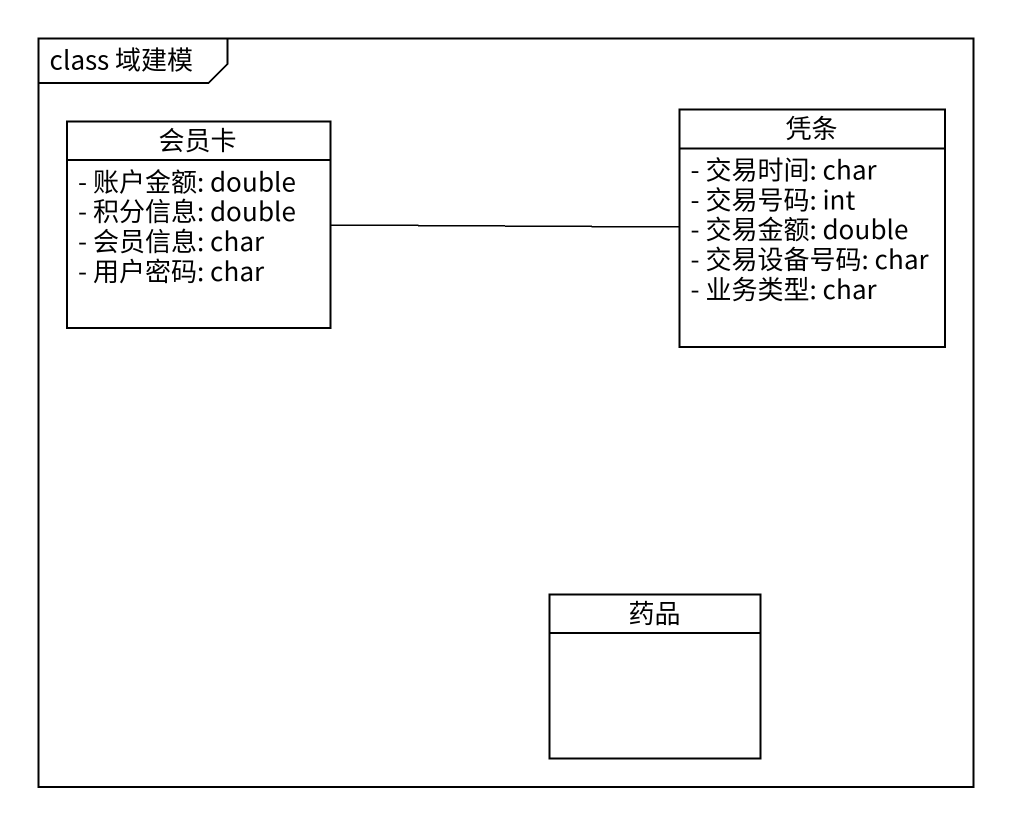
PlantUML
@startuml
mainframe class 域建模
hide circle
hide empty members
skinparam classAttributeIconSize 0
class 会员卡 {
  - 账户金额: double
  - 积分信息: double
  - 会员信息: char
  - 用户密码: char
}
class 凭条 {
  - 交易时间: char
  - 交易号码: int
  - 交易金额: double
  - 交易设备号码: char
  - 业务类型: char
}
class 药品
凭条 -left- 会员卡
@enduml
